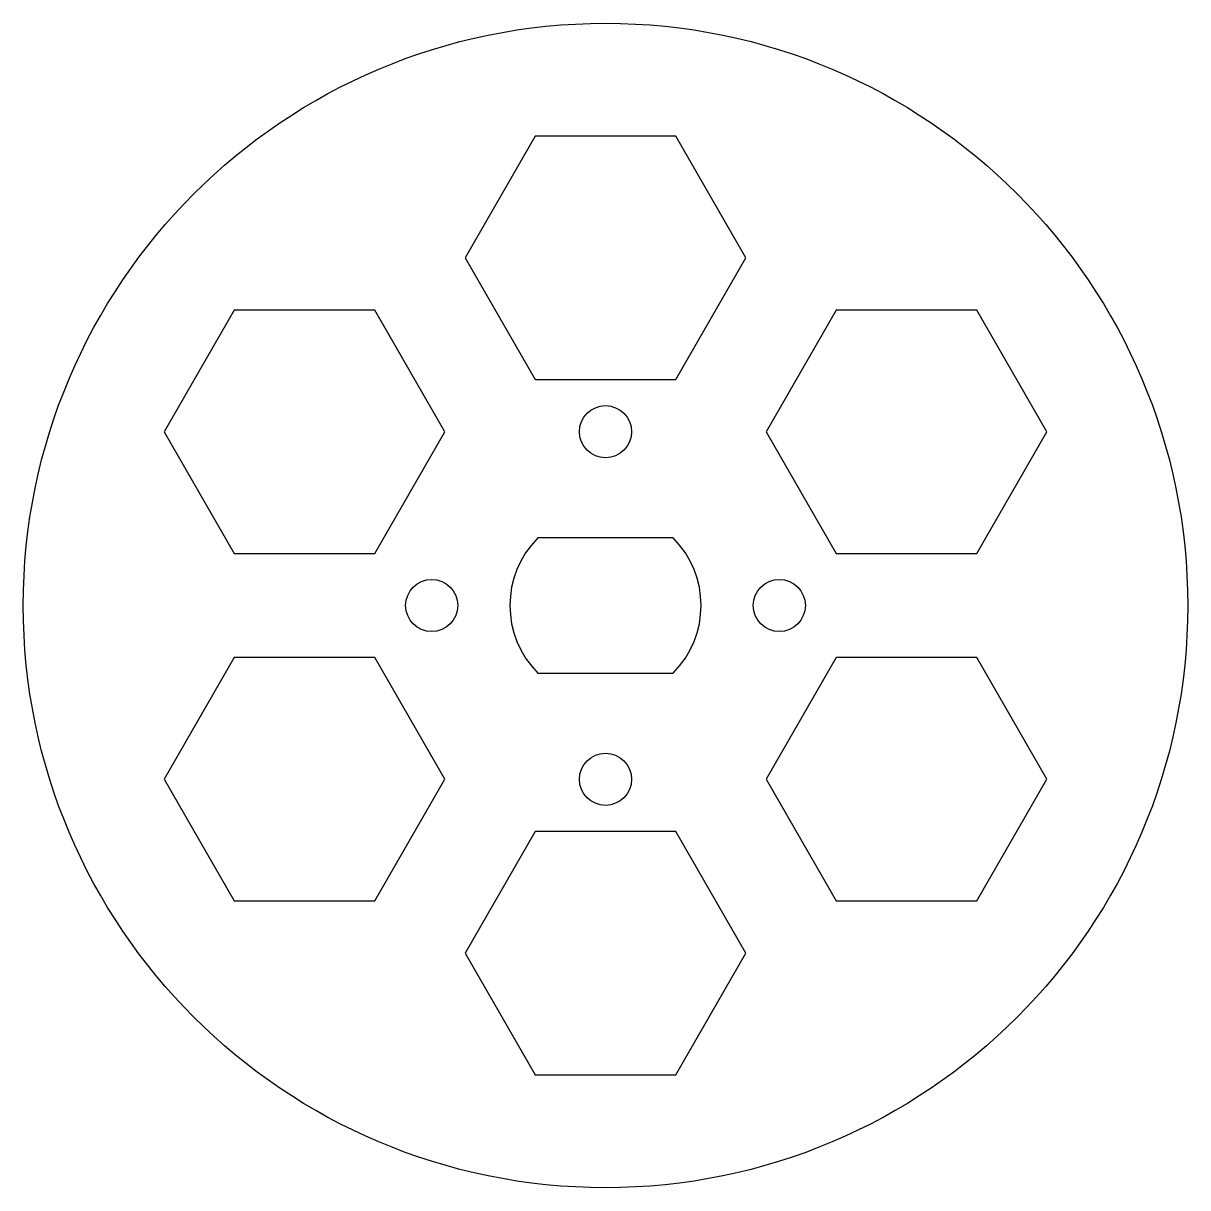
# Model space of a CAD drawing. Extents: x -33.5 to 33.5, y -33.5 to 33.5.
import ezdxf

# ---------------------------------------------------------------- set-up
doc = ezdxf.new("R2010")
doc.units = 0
doc.layers.add('VISIBLE', color=7, linetype='CONTINUOUS')

msp = doc.modelspace()

# ---------------------------------------------------------------- linework, layer by layer
at = {"layer": 'VISIBLE'}
for p, q in [((-4.041, 27), (-8.083, 20)), ((4.041, 27), (-4.041, 27)), ((8.083, 20), (4.041, 27)), ((-8.083, 20), (-4.041, 13)), ((4.041, 13), (8.083, 20)), ((-21.362, 17), (-25.403, 10)), ((-13.279, 17), (-21.362, 17)), ((-9.238, 10), (-13.279, 17)), ((13.279, 17), (9.238, 10)), ((21.362, 17), (13.279, 17)), ((25.403, 10), (21.362, 17)), ((-4.041, 13), (4.041, 13)), ((-25.403, 10), (-21.362, 3)), ((-13.279, 3), (-9.238, 10)), ((9.238, 10), (13.279, 3)), ((21.362, 3), (25.403, 10)), ((3.889, 3.889), (-3.889, 3.889)), ((-21.362, 3), (-13.279, 3)), ((13.279, 3), (21.362, 3)), ((-21.362, -3), (-25.403, -10)), ((-13.279, -3), (-21.362, -3)), ((-9.238, -10), (-13.279, -3)), ((13.279, -3), (9.238, -10)), ((21.362, -3), (13.279, -3)), ((25.403, -10), (21.362, -3)), ((-3.889, -3.889), (3.889, -3.889)), ((-25.403, -10), (-21.362, -17)), ((-13.279, -17), (-9.238, -10)), ((9.238, -10), (13.279, -17)), ((21.362, -17), (25.403, -10)), ((-4.041, -13), (-8.083, -20)), ((4.041, -13), (-4.041, -13)), ((8.083, -20), (4.041, -13)), ((-21.362, -17), (-13.279, -17)), ((13.279, -17), (21.362, -17)), ((-8.083, -20), (-4.041, -27)), ((4.041, -27), (8.083, -20)), ((-4.041, -27), (4.041, -27))]:
    msp.add_line(p, q, dxfattribs=at)
for centre, radius in [((0, 0), 33.5), ((0, 10), 1.5), ((-10, 0), 1.5), ((10, 0), 1.5), ((0, -10), 1.5)]:
    msp.add_circle(centre, radius, dxfattribs=at)
for start, end in [(135, 225), (315, 45)]:
    msp.add_arc((0, 0), 5.5, start, end, dxfattribs=at)

doc.saveas('drawing.dxf')
